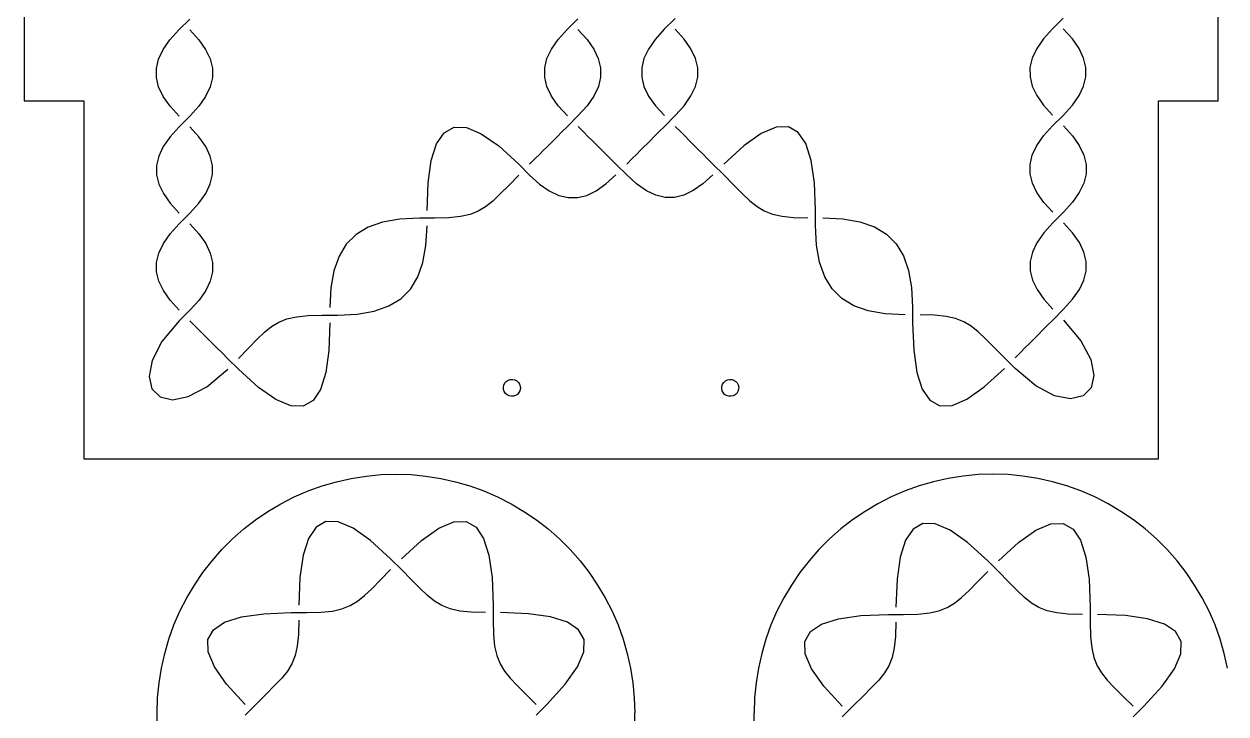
# Model space of a CAD drawing. Extents: x -112 to 112, y -170 to 170.
# Drawn here: x -111.8 to 0.1, y 40.9 to 105.1 of the extents above; entities that cross this region are included whole.
import ezdxf

# ---------------------------------------------------------------- set-up
doc = ezdxf.new("R2010")
doc.units = 0
doc.header["$MEASUREMENT"] = 0
doc.layers.get('0').update_dxf_attribs({"linetype": 'CONTINUOUS'})

msp = doc.modelspace()

# ---------------------------------------------------------------- linework, layer by layer
for p, q in [((-111.76, 120.18), (-111.76, 97.95)), ((-0.64, 97.95), (-0.64, 120.18)), ((-97.35, 104.55), (-96.35, 105.55)), ((-61.21, 104.59), (-60.22, 105.59)), ((-51.18, 105.6), (-52.18, 104.6)), ((-15.05, 105.63), (-16.04, 104.63)), ((-98.19, 103.62), (-97.35, 104.55)), ((-96.35, 104.55), (-95.51, 103.62)), ((-62.05, 103.66), (-61.21, 104.59)), ((-60.21, 104.59), (-59.37, 103.66)), ((-52.18, 104.6), (-53.02, 103.66)), ((-50.34, 103.67), (-51.18, 104.6)), ((-16.04, 104.63), (-16.89, 103.7)), ((-14.2, 103.71), (-15.05, 104.63)), ((-98.82, 102.71), (-98.19, 103.62)), ((-95.51, 103.62), (-94.87, 102.72)), ((-62.68, 102.75), (-62.05, 103.66)), ((-59.37, 103.66), (-58.74, 102.76)), ((-53.02, 103.66), (-53.65, 102.76)), ((-49.71, 102.77), (-50.34, 103.67)), ((-16.89, 103.7), (-17.52, 102.8)), ((-13.57, 102.8), (-14.2, 103.71)), ((-99.45, 100.96), (-99.24, 101.83)), ((-99.24, 101.83), (-98.82, 102.71)), ((-94.87, 102.72), (-94.45, 101.84)), ((-94.45, 101.84), (-94.24, 100.97)), ((-63.31, 101), (-63.1, 101.87)), ((-63.1, 101.87), (-62.68, 102.75)), ((-58.74, 102.76), (-58.32, 101.88)), ((-58.32, 101.88), (-58.11, 101.01)), ((-54.07, 101.88), (-54.28, 101.01)), ((-53.65, 102.76), (-54.07, 101.88)), ((-49.28, 101.88), (-49.71, 102.77)), ((-49.07, 101.01), (-49.28, 101.88)), ((-17.94, 101.92), (-18.15, 101.05)), ((-17.52, 102.8), (-17.94, 101.92)), ((-13.15, 101.92), (-13.57, 102.8)), ((-12.94, 101.05), (-13.15, 101.92)), ((-99.45, 100.1), (-99.45, 100.96)), ((-94.24, 100.97), (-94.24, 100.1)), ((-63.31, 100.13), (-63.31, 101)), ((-58.11, 101.01), (-58.11, 100.14)), ((-54.28, 101.01), (-54.28, 100.14)), ((-49.07, 100.15), (-49.07, 101.01)), ((-18.15, 101.05), (-18.14, 100.18)), ((-12.94, 100.19), (-12.94, 101.05)), ((-99.24, 99.23), (-99.45, 100.1)), ((-94.24, 100.1), (-94.45, 99.23)), ((-63.1, 99.26), (-63.31, 100.13)), ((-58.11, 100.14), (-58.31, 99.27)), ((-54.28, 100.14), (-54.07, 99.27)), ((-49.28, 99.28), (-49.07, 100.15)), ((-18.14, 100.18), (-17.93, 99.31)), ((-13.15, 99.32), (-12.94, 100.19)), ((-98.81, 98.34), (-99.24, 99.23)), ((-94.45, 99.23), (-94.87, 98.35)), ((-62.68, 98.38), (-63.1, 99.26)), ((-58.31, 99.27), (-58.73, 98.39)), ((-54.07, 99.27), (-53.65, 98.39)), ((-49.7, 98.4), (-49.28, 99.28)), ((-17.93, 99.31), (-17.51, 98.43)), ((-13.57, 98.43), (-13.15, 99.32)), ((-111.76, 97.95), (-106.21, 97.95)), ((-106.21, 97.95), (-106.21, 64.61)), ((-98.18, 97.44), (-98.81, 98.34)), ((-97.34, 96.51), (-98.18, 97.44)), ((-95.5, 97.45), (-96.34, 96.51)), ((-94.87, 98.35), (-95.5, 97.45)), ((-62.05, 97.48), (-62.68, 98.38)), ((-61.2, 96.55), (-62.05, 97.48)), ((-59.37, 97.48), (-60.21, 96.55)), ((-58.73, 98.39), (-59.37, 97.48)), ((-53.65, 98.39), (-53.01, 97.49)), ((-53.01, 97.49), (-52.17, 96.56)), ((-51.17, 96.56), (-50.33, 97.49)), ((-50.33, 97.49), (-49.7, 98.4)), ((-17.51, 98.43), (-16.88, 97.53)), ((-16.88, 97.53), (-16.04, 96.6)), ((-15.04, 96.6), (-14.2, 97.53)), ((-14.2, 97.53), (-13.57, 98.43)), ((-6.2, 64.61), (-6.2, 97.95)), ((-6.2, 97.95), (-0.64, 97.95)), ((-96.34, 96.51), (-97.34, 95.52)), ((-60.21, 96.55), (-61.2, 95.55)), ((-52.17, 95.56), (-51.17, 96.56)), ((-16.04, 95.6), (-15.04, 96.6)), ((-97.34, 95.52), (-98.18, 94.58)), ((-95.5, 94.59), (-96.34, 95.52)), ((-72.66, 94.97), (-71.74, 95.48)), ((-71.74, 95.48), (-70.59, 95.45)), ((-70.59, 95.45), (-69.21, 94.87)), ((-61.2, 95.55), (-61.73, 95.03)), ((-59.68, 95.03), (-60.2, 95.55)), ((-52.7, 95.04), (-52.17, 95.56)), ((-51.17, 95.56), (-50.64, 95.04)), ((-41.78, 95.48), (-43.16, 94.9)), ((-40.63, 95.51), (-41.78, 95.48)), ((-39.71, 95), (-40.63, 95.51)), ((-16.88, 94.67), (-16.04, 95.6)), ((-15.04, 95.6), (-14.19, 94.67)), ((-98.18, 94.58), (-98.81, 93.68)), ((-94.86, 93.69), (-95.5, 94.59)), ((-73.37, 93.93), (-72.66, 94.97)), ((-69.21, 94.87), (-67.59, 93.74)), ((-62.5, 94.25), (-62.81, 93.94)), ((-62.15, 94.6), (-62.5, 94.25)), ((-61.73, 95.03), (-62.15, 94.6)), ((-59.25, 94.6), (-59.68, 95.03)), ((-58.9, 94.25), (-59.25, 94.6)), ((-58.59, 93.94), (-58.9, 94.25)), ((-53.78, 93.95), (-53.47, 94.26)), ((-53.47, 94.26), (-53.12, 94.61)), ((-53.12, 94.61), (-52.7, 95.04)), ((-50.64, 95.04), (-50.22, 94.61)), ((-50.22, 94.61), (-49.87, 94.26)), ((-49.87, 94.26), (-49.56, 93.95)), ((-43.16, 94.9), (-44.78, 93.76)), ((-39, 93.96), (-39.71, 95)), ((-17.51, 93.77), (-16.88, 94.67)), ((-14.19, 94.67), (-13.56, 93.77)), ((-98.81, 93.68), (-99.23, 92.8)), ((-94.44, 92.8), (-94.86, 93.69)), ((-73.86, 92.37), (-73.37, 93.93)), ((-67.59, 93.74), (-65.72, 92.03)), ((-63.77, 92.98), (-64.19, 92.56)), ((-63.42, 93.34), (-63.77, 92.98)), ((-63.11, 93.64), (-63.42, 93.34)), ((-62.81, 93.94), (-63.11, 93.64)), ((-58.3, 93.65), (-58.59, 93.94)), ((-57.99, 93.34), (-58.3, 93.65)), ((-57.63, 92.99), (-57.99, 93.34)), ((-57.21, 92.56), (-57.63, 92.99)), ((-55.16, 92.57), (-54.73, 92.99)), ((-54.73, 92.99), (-54.38, 93.34)), ((-54.38, 93.34), (-54.07, 93.65)), ((-54.07, 93.65), (-53.78, 93.95)), ((-49.56, 93.95), (-49.26, 93.66)), ((-49.26, 93.66), (-48.95, 93.35)), ((-48.95, 93.35), (-48.6, 93)), ((-48.6, 93), (-48.18, 92.57)), ((-44.78, 93.76), (-46.65, 92.05)), ((-38.5, 92.4), (-39, 93.96)), ((-18.14, 92.01), (-17.93, 92.88)), ((-17.93, 92.88), (-17.51, 93.77)), ((-13.56, 93.77), (-13.14, 92.89)), ((-13.14, 92.89), (-12.93, 92.02)), ((-99.23, 92.8), (-99.44, 91.93)), ((-99.44, 91.93), (-99.44, 91.06)), ((-94.23, 91.93), (-94.44, 92.8)), ((-94.23, 91.07), (-94.23, 91.93)), ((-74.16, 90.3), (-73.86, 92.37)), ((-65.72, 92.03), (-64.72, 91.03)), ((-64.19, 92.56), (-64.72, 92.03)), ((-56.68, 92.04), (-57.21, 92.56)), ((-55.68, 91.04), (-56.68, 92.04)), ((-55.68, 92.04), (-55.16, 92.57)), ((-48.18, 92.57), (-47.65, 92.05)), ((-47.65, 92.05), (-46.65, 91.05)), ((-38.21, 90.32), (-38.5, 92.4)), ((-18.13, 91.15), (-18.14, 92.01)), ((-12.93, 92.02), (-12.93, 91.15)), ((-99.44, 91.06), (-99.23, 90.19)), ((-94.44, 90.2), (-94.23, 91.07)), ((-65.72, 91.03), (-66.66, 90.07)), ((-64.72, 91.03), (-63.79, 90.19)), ((-57.61, 90.2), (-56.68, 91.04)), ((-54.75, 90.2), (-55.68, 91.04)), ((-47.65, 91.05), (-48.58, 90.21)), ((-46.65, 91.05), (-45.71, 90.1)), ((-17.92, 90.28), (-18.13, 91.15)), ((-12.93, 91.15), (-13.14, 90.28)), ((-99.23, 90.19), (-98.8, 89.31)), ((-94.86, 89.31), (-94.44, 90.2)), ((-74.26, 87.72), (-74.16, 90.3)), ((-66.66, 90.07), (-67.45, 89.27)), ((-63.79, 90.19), (-62.88, 89.56)), ((-62.88, 89.56), (-62, 89.14)), ((-59.39, 89.14), (-58.51, 89.57)), ((-58.51, 89.57), (-57.61, 90.2)), ((-53.85, 89.57), (-54.75, 90.2)), ((-52.97, 89.15), (-53.85, 89.57)), ((-49.48, 89.58), (-50.36, 89.15)), ((-48.58, 90.21), (-49.48, 89.58)), ((-45.71, 90.1), (-44.91, 89.29)), ((-38.11, 87.75), (-38.21, 90.32)), ((-17.5, 89.4), (-17.92, 90.28)), ((-13.14, 90.28), (-13.56, 89.4)), ((-98.8, 89.31), (-98.17, 88.41)), ((-98.17, 88.41), (-97.33, 87.48)), ((-96.33, 87.48), (-95.49, 88.41)), ((-95.49, 88.41), (-94.86, 89.31)), ((-68.15, 88.6), (-68.81, 88.07)), ((-67.45, 89.27), (-68.15, 88.6)), ((-62, 89.14), (-61.13, 88.93)), ((-61.13, 88.93), (-60.26, 88.93)), ((-60.26, 88.93), (-59.39, 89.14)), ((-52.1, 88.94), (-52.97, 89.15)), ((-51.23, 88.94), (-52.1, 88.94)), ((-50.36, 89.15), (-51.23, 88.94)), ((-44.91, 89.29), (-44.21, 88.63)), ((-44.21, 88.63), (-43.55, 88.1)), ((-16.87, 88.49), (-17.5, 89.4)), ((-16.03, 87.56), (-16.87, 88.49)), ((-14.19, 88.5), (-15.03, 87.57)), ((-13.56, 89.4), (-14.19, 88.5)), ((-97.33, 86.48), (-96.33, 87.48)), ((-70.26, 87.36), (-71.15, 87.16)), ((-69.5, 87.66), (-70.26, 87.36)), ((-68.81, 88.07), (-69.5, 87.66)), ((-43.55, 88.1), (-42.87, 87.69)), ((-42.87, 87.69), (-42.11, 87.39)), ((-42.11, 87.39), (-41.22, 87.19)), ((-38.11, 86.34), (-38.11, 87.75)), ((-15.03, 87.57), (-16.03, 86.57)), ((-98.17, 85.55), (-97.33, 86.48)), ((-96.33, 86.48), (-95.49, 85.55)), ((-79.74, 86.17), (-80.87, 85.49)), ((-78.39, 86.65), (-79.74, 86.17)), ((-76.8, 86.93), (-78.39, 86.65)), ((-74.97, 87.02), (-76.8, 86.93)), ((-73.55, 87.02), (-74.97, 87.02)), ((-74.36, 84.47), (-74.26, 86.31)), ((-72.23, 87.05), (-73.55, 87.02)), ((-71.15, 87.16), (-72.23, 87.05)), ((-41.22, 87.19), (-40.14, 87.08)), ((-40.14, 87.08), (-38.82, 87.04)), ((-38.02, 84.5), (-38.11, 86.34)), ((-37.41, 87.04), (-35.57, 86.95)), ((-35.57, 86.95), (-33.98, 86.67)), ((-33.98, 86.67), (-32.63, 86.2)), ((-32.63, 86.2), (-31.51, 85.52)), ((-16.03, 86.57), (-16.87, 85.64)), ((-14.18, 85.64), (-15.03, 86.57)), ((-98.8, 84.65), (-98.17, 85.55)), ((-95.49, 85.55), (-94.85, 84.65)), ((-80.87, 85.49), (-81.77, 84.59)), ((-31.51, 85.52), (-30.61, 84.62)), ((-16.87, 85.64), (-17.5, 84.73)), ((-13.55, 84.74), (-14.18, 85.64)), ((-99.22, 83.77), (-98.8, 84.65)), ((-94.85, 84.65), (-94.43, 83.77)), ((-81.77, 84.59), (-82.45, 83.47)), ((-74.64, 82.89), (-74.36, 84.47)), ((-37.73, 82.91), (-38.02, 84.5)), ((-30.61, 84.62), (-29.92, 83.5)), ((-17.5, 84.73), (-17.92, 83.85)), ((-13.13, 83.85), (-13.55, 84.74)), ((-99.43, 82.89), (-99.22, 83.77)), ((-99.43, 82.03), (-99.43, 82.89)), ((-94.43, 83.77), (-94.22, 82.9)), ((-94.22, 82.9), (-94.22, 82.03)), ((-82.45, 83.47), (-82.93, 82.12)), ((-75.12, 81.54), (-74.64, 82.89)), ((-37.25, 81.56), (-37.73, 82.91)), ((-29.92, 83.5), (-29.44, 82.15)), ((-17.92, 83.85), (-18.13, 82.98)), ((-18.13, 82.98), (-18.13, 82.11)), ((-12.92, 82.99), (-13.13, 83.85)), ((-12.92, 82.12), (-12.92, 82.99)), ((-99.22, 81.16), (-99.43, 82.03)), ((-94.22, 82.03), (-94.43, 81.16)), ((-82.93, 82.12), (-83.21, 80.53)), ((-29.44, 82.15), (-29.16, 80.56)), ((-18.13, 82.11), (-17.91, 81.24)), ((-13.13, 81.25), (-12.92, 82.12)), ((-98.79, 80.28), (-99.22, 81.16)), ((-94.43, 81.16), (-94.85, 80.28)), ((-75.8, 80.42), (-75.12, 81.54)), ((-36.57, 80.44), (-37.25, 81.56)), ((-29.16, 80.56), (-29.07, 78.72)), ((-17.91, 81.24), (-17.49, 80.36)), ((-13.55, 80.37), (-13.13, 81.25)), ((-98.16, 79.38), (-98.79, 80.28)), ((-94.85, 80.28), (-95.48, 79.38)), ((-83.21, 80.53), (-83.3, 78.7)), ((-77.82, 78.84), (-76.7, 79.52)), ((-76.7, 79.52), (-75.8, 80.42)), ((-35.67, 79.55), (-36.57, 80.44)), ((-34.55, 78.86), (-35.67, 79.55)), ((-17.49, 80.36), (-16.86, 79.46)), ((-16.86, 79.46), (-16.02, 78.53)), ((-15.02, 78.53), (-14.18, 79.46)), ((-14.18, 79.46), (-13.55, 80.37)), ((-97.32, 78.45), (-98.16, 79.38)), ((-96.32, 78.45), (-97.32, 77.45)), ((-95.48, 79.38), (-96.32, 78.45)), ((-80.76, 78.08), (-79.17, 78.36)), ((-79.17, 78.36), (-77.82, 78.84)), ((-33.2, 78.39), (-34.55, 78.86)), ((-31.61, 78.11), (-33.2, 78.39)), ((-29.07, 78.72), (-29.07, 77.31)), ((-16.02, 77.53), (-15.02, 78.53)), ((-97.32, 77.45), (-98.94, 75.52)), ((-95.8, 76.93), (-96.32, 77.45)), ((-88.74, 76.92), (-88.06, 77.34)), ((-88.06, 77.34), (-87.3, 77.64)), ((-87.3, 77.64), (-86.41, 77.84)), ((-86.41, 77.84), (-85.33, 77.95)), ((-85.33, 77.95), (-84.01, 77.99)), ((-84.01, 77.99), (-82.6, 77.99)), ((-83.3, 77.28), (-83.4, 74.71)), ((-82.6, 77.99), (-80.76, 78.08)), ((-29.77, 78.02), (-31.61, 78.11)), ((-29.07, 77.31), (-28.97, 74.74)), ((-27.04, 77.99), (-28.36, 78.02)), ((-25.96, 77.87), (-27.04, 77.99)), ((-25.07, 77.67), (-25.96, 77.87)), ((-24.31, 77.37), (-25.07, 77.67)), ((-23.63, 76.96), (-24.31, 77.37)), ((-16.54, 77.01), (-16.02, 77.53)), ((-15.02, 77.53), (-13.4, 75.61)), ((-95.37, 76.5), (-95.8, 76.93)), ((-95.02, 76.15), (-95.37, 76.5)), ((-94.72, 75.84), (-95.02, 76.15)), ((-90.09, 75.72), (-89.4, 76.39)), ((-89.4, 76.39), (-88.74, 76.92)), ((-22.97, 76.43), (-23.63, 76.96)), ((-22.27, 75.77), (-22.97, 76.43)), ((-17.63, 75.92), (-17.32, 76.23)), ((-17.32, 76.23), (-16.97, 76.58)), ((-16.97, 76.58), (-16.54, 77.01)), ((-98.94, 75.52), (-99.85, 73.77)), ((-94.43, 75.55), (-94.72, 75.84)), ((-94.12, 75.24), (-94.43, 75.55)), ((-93.77, 74.89), (-94.12, 75.24)), ((-90.88, 74.91), (-90.09, 75.72)), ((-21.47, 74.97), (-22.27, 75.77)), ((-20.53, 74.01), (-21.47, 74.97)), ((-19.01, 74.54), (-18.58, 74.96)), ((-18.58, 74.96), (-18.23, 75.32)), ((-18.23, 75.32), (-17.92, 75.62)), ((-17.92, 75.62), (-17.63, 75.92)), ((-13.4, 75.61), (-12.48, 73.86)), ((-93.34, 74.47), (-93.77, 74.89)), ((-92.82, 73.95), (-93.34, 74.47)), ((-91.82, 72.96), (-92.82, 73.95)), ((-91.82, 73.95), (-90.88, 74.91)), ((-83.4, 74.71), (-83.68, 72.64)), ((-28.97, 74.74), (-28.68, 72.66)), ((-19.53, 73.01), (-20.53, 74.01)), ((-19.53, 74.01), (-19.01, 74.54)), ((-12.48, 73.86), (-12.19, 72.37)), ((-99.85, 73.77), (-100.13, 72.28)), ((-94.74, 71.32), (-92.81, 72.95)), ((-89.94, 71.26), (-91.82, 72.96)), ((-22.4, 71.3), (-20.53, 73.01)), ((-17.6, 71.4), (-19.53, 73.01)), ((-100.13, 72.28), (-99.86, 71.13)), ((-83.68, 72.64), (-84.17, 71.07)), ((-67.11, 71.48), (-67.02, 71.67)), ((-67.02, 71.67), (-66.88, 71.82)), ((-66.88, 71.82), (-66.7, 71.93)), ((-66.7, 71.93), (-66.51, 72)), ((-66.51, 72), (-66.3, 72.01)), ((-66.3, 72.01), (-66.1, 71.97)), ((-66.1, 71.97), (-65.91, 71.87)), ((-65.91, 71.87), (-65.76, 71.73)), ((-65.76, 71.73), (-65.65, 71.56)), ((-46.76, 71.56), (-46.65, 71.73)), ((-46.65, 71.73), (-46.49, 71.87)), ((-46.49, 71.87), (-46.31, 71.97)), ((-46.31, 71.97), (-46.11, 72.01)), ((-46.11, 72.01), (-45.9, 72)), ((-45.9, 72), (-45.7, 71.94)), ((-45.7, 71.94), (-45.53, 71.82)), ((-45.53, 71.82), (-45.39, 71.67)), ((-45.39, 71.67), (-45.29, 71.49)), ((-28.68, 72.66), (-28.18, 71.1)), ((-12.19, 72.37), (-12.46, 71.22)), ((-99.86, 71.13), (-99.11, 70.38)), ((-96.48, 70.4), (-94.74, 71.32)), ((-88.32, 70.12), (-89.94, 71.26)), ((-84.17, 71.07), (-84.87, 70.03)), ((-67.15, 71.28), (-67.11, 71.48)), ((-67.14, 71.07), (-67.15, 71.28)), ((-67.08, 70.88), (-67.14, 71.07)), ((-66.97, 70.7), (-67.08, 70.88)), ((-66.81, 70.56), (-66.97, 70.7)), ((-66.63, 70.47), (-66.81, 70.56)), ((-66.02, 70.5), (-66.22, 70.44)), ((-65.85, 70.61), (-66.02, 70.5)), ((-65.71, 70.77), (-65.85, 70.61)), ((-65.61, 70.95), (-65.71, 70.77)), ((-65.65, 71.56), (-65.58, 71.36)), ((-65.57, 71.16), (-65.61, 70.95)), ((-65.58, 71.36), (-65.57, 71.16)), ((-46.83, 71.15), (-46.82, 71.36)), ((-46.79, 70.95), (-46.83, 71.15)), ((-46.82, 71.36), (-46.76, 71.56)), ((-46.69, 70.77), (-46.79, 70.95)), ((-46.56, 70.61), (-46.69, 70.77)), ((-46.38, 70.5), (-46.56, 70.61)), ((-46.18, 70.44), (-46.38, 70.5)), ((-45.77, 70.47), (-45.98, 70.43)), ((-45.59, 70.57), (-45.77, 70.47)), ((-45.44, 70.7), (-45.59, 70.57)), ((-45.32, 70.88), (-45.44, 70.7)), ((-45.26, 71.08), (-45.32, 70.88)), ((-45.29, 71.49), (-45.25, 71.28)), ((-45.25, 71.28), (-45.26, 71.08)), ((-28.18, 71.1), (-27.47, 70.06)), ((-24.02, 70.16), (-22.4, 71.3)), ((-15.85, 70.48), (-17.6, 71.4)), ((-14.36, 70.2), (-15.85, 70.48)), ((-12.46, 71.22), (-13.21, 70.47)), ((-99.11, 70.38), (-97.96, 70.11)), ((-97.96, 70.11), (-96.48, 70.4)), ((-86.93, 69.55), (-88.32, 70.12)), ((-85.79, 69.52), (-86.93, 69.55)), ((-84.87, 70.03), (-85.79, 69.52)), ((-66.42, 70.43), (-66.63, 70.47)), ((-66.22, 70.44), (-66.42, 70.43)), ((-45.98, 70.43), (-46.18, 70.44)), ((-27.47, 70.06), (-26.55, 69.55)), ((-26.55, 69.55), (-25.4, 69.58)), ((-25.4, 69.58), (-24.02, 70.16)), ((-13.21, 70.47), (-14.36, 70.2)), ((-106.21, 64.61), (-6.2, 64.61)), ((-82.68, 62.48), (-81.31, 62.79)), ((-81.31, 62.79), (-79.93, 63)), ((-79.93, 63), (-78.54, 63.14)), ((-78.54, 63.14), (-77.15, 63.18)), ((-77.15, 63.18), (-75.75, 63.14)), ((-75.75, 63.14), (-74.36, 63)), ((-74.36, 63), (-72.98, 62.79)), ((-72.98, 62.79), (-71.62, 62.48)), ((-25.75, 62.79), (-27.11, 62.48)), ((-24.37, 63), (-25.75, 62.79)), ((-22.98, 63.14), (-24.37, 63)), ((-21.59, 63.18), (-22.98, 63.14)), ((-20.19, 63.14), (-21.59, 63.18)), ((-18.8, 63), (-20.19, 63.14)), ((-17.42, 62.79), (-18.8, 63)), ((-16.06, 62.48), (-17.42, 62.79)), ((-86.61, 61.06), (-85.33, 61.62)), ((-85.33, 61.62), (-84.02, 62.09)), ((-84.02, 62.09), (-82.68, 62.48)), ((-71.62, 62.48), (-70.28, 62.09)), ((-70.28, 62.09), (-68.97, 61.62)), ((-68.97, 61.62), (-67.69, 61.06)), ((-29.77, 61.62), (-31.05, 61.06)), ((-28.45, 62.09), (-29.77, 61.62)), ((-27.11, 62.48), (-28.45, 62.09)), ((-14.72, 62.09), (-16.06, 62.48)), ((-13.4, 61.62), (-14.72, 62.09)), ((-12.12, 61.06), (-13.4, 61.62)), ((-89.06, 59.72), (-87.86, 60.43)), ((-87.86, 60.43), (-86.61, 61.06)), ((-67.69, 61.06), (-66.44, 60.43)), ((-66.44, 60.43), (-65.24, 59.72)), ((-32.29, 60.43), (-33.49, 59.72)), ((-31.05, 61.06), (-32.29, 60.43)), ((-10.88, 60.43), (-12.12, 61.06)), ((-9.68, 59.72), (-10.88, 60.43)), ((-90.21, 58.94), (-89.06, 59.72)), ((-65.24, 59.72), (-64.08, 58.94)), ((-33.49, 59.72), (-34.65, 58.94)), ((-8.52, 58.94), (-9.68, 59.72)), ((-91.31, 58.08), (-90.21, 58.94)), ((-84.59, 58.25), (-85.3, 57.2)), ((-83.67, 58.76), (-84.59, 58.25)), ((-82.52, 58.73), (-83.67, 58.76)), ((-81.14, 58.15), (-82.52, 58.73)), ((-73.16, 58.15), (-71.77, 58.73)), ((-71.77, 58.73), (-70.63, 58.76)), ((-70.63, 58.76), (-69.7, 58.25)), ((-69.7, 58.25), (-69, 57.2)), ((-64.08, 58.94), (-62.98, 58.08)), ((-34.65, 58.94), (-35.75, 58.08)), ((-28.11, 58.58), (-29.03, 58.07)), ((-26.96, 58.55), (-28.11, 58.58)), ((-25.58, 57.97), (-26.96, 58.55)), ((-17.59, 57.97), (-16.21, 58.55)), ((-16.21, 58.55), (-15.06, 58.58)), ((-15.06, 58.58), (-14.14, 58.07)), ((-7.42, 58.08), (-8.52, 58.94)), ((-93.35, 56.17), (-92.36, 57.16)), ((-92.36, 57.16), (-91.31, 58.08)), ((-85.3, 57.2), (-85.79, 55.64)), ((-79.52, 57.01), (-81.14, 58.15)), ((-74.78, 57.01), (-73.16, 58.15)), ((-69, 57.2), (-68.5, 55.64)), ((-62.98, 58.08), (-61.93, 57.16)), ((-61.93, 57.16), (-60.95, 56.17)), ((-36.8, 57.16), (-37.79, 56.17)), ((-35.75, 58.08), (-36.8, 57.16)), ((-29.03, 58.07), (-29.74, 57.03)), ((-23.95, 56.83), (-25.58, 57.97)), ((-19.22, 56.83), (-17.59, 57.97)), ((-14.14, 58.07), (-13.43, 57.03)), ((-6.37, 57.16), (-7.42, 58.08)), ((-5.38, 56.17), (-6.37, 57.16)), ((-94.27, 55.12), (-93.35, 56.17)), ((-77.65, 55.3), (-79.52, 57.01)), ((-76.65, 55.3), (-74.78, 57.01)), ((-60.95, 56.17), (-60.02, 55.12)), ((-37.79, 56.17), (-38.71, 55.12)), ((-29.74, 57.03), (-30.23, 55.46)), ((-22.08, 55.12), (-23.95, 56.83)), ((-21.09, 55.12), (-19.22, 56.83)), ((-13.43, 57.03), (-12.94, 55.46)), ((-4.46, 55.12), (-5.38, 56.17)), ((-95.13, 54.02), (-94.27, 55.12)), ((-85.79, 55.64), (-86.09, 53.57)), ((-76.65, 54.3), (-77.65, 55.3)), ((-68.5, 55.64), (-68.21, 53.57)), ((-60.02, 55.12), (-59.17, 54.02)), ((-38.71, 55.12), (-39.57, 54.02)), ((-30.23, 55.46), (-30.52, 53.39)), ((-21.09, 54.13), (-22.08, 55.12)), ((-12.94, 55.46), (-12.65, 53.39)), ((-3.61, 54.02), (-4.46, 55.12)), ((-95.91, 52.86), (-95.13, 54.02)), ((-78.59, 53.35), (-77.65, 54.3)), ((-75.71, 53.35), (-76.65, 54.3)), ((-59.17, 54.02), (-58.38, 52.86)), ((-39.57, 54.02), (-40.35, 52.86)), ((-23.03, 53.17), (-22.08, 54.13)), ((-20.14, 53.17), (-21.09, 54.13)), ((-2.82, 52.86), (-3.61, 54.02)), ((-96.62, 51.66), (-95.91, 52.86)), ((-86.09, 53.57), (-86.18, 50.99)), ((-79.38, 52.54), (-78.59, 53.35)), ((-74.91, 52.54), (-75.71, 53.35)), ((-68.21, 53.57), (-68.11, 50.99)), ((-58.38, 52.86), (-57.67, 51.66)), ((-40.35, 52.86), (-41.06, 51.66)), ((-30.52, 53.39), (-30.62, 50.81)), ((-23.82, 52.36), (-23.03, 53.17)), ((-19.35, 52.36), (-20.14, 53.17)), ((-12.65, 53.39), (-12.55, 50.81)), ((-2.11, 51.66), (-2.82, 52.86)), ((-97.26, 50.42), (-96.62, 51.66)), ((-80.74, 51.35), (-80.08, 51.88)), ((-80.08, 51.88), (-79.38, 52.54)), ((-74.21, 51.88), (-74.91, 52.54)), ((-73.55, 51.35), (-74.21, 51.88)), ((-57.67, 51.66), (-57.04, 50.42)), ((-41.06, 51.66), (-41.7, 50.42)), ((-25.18, 51.17), (-24.52, 51.7)), ((-24.52, 51.7), (-23.82, 52.36)), ((-18.65, 51.7), (-19.35, 52.36)), ((-17.99, 51.17), (-18.65, 51.7)), ((-1.48, 50.42), (-2.11, 51.66)), ((-97.81, 49.14), (-97.26, 50.42)), ((-84.15, 50.32), (-83.07, 50.44)), ((-83.07, 50.44), (-82.18, 50.64)), ((-82.18, 50.64), (-81.42, 50.94)), ((-81.42, 50.94), (-80.74, 51.35)), ((-72.87, 50.94), (-73.55, 51.35)), ((-72.11, 50.64), (-72.87, 50.94)), ((-71.22, 50.44), (-72.11, 50.64)), ((-70.15, 50.32), (-71.22, 50.44)), ((-68.11, 50.99), (-68.11, 49.58)), ((-57.04, 50.42), (-56.48, 49.14)), ((-41.7, 50.42), (-42.25, 49.14)), ((-27.51, 50.26), (-26.62, 50.46)), ((-26.62, 50.46), (-25.86, 50.76)), ((-25.86, 50.76), (-25.18, 51.17)), ((-17.31, 50.76), (-17.99, 51.17)), ((-16.55, 50.46), (-17.31, 50.76)), ((-15.66, 50.26), (-16.55, 50.46)), ((-12.55, 50.81), (-12.55, 49.4)), ((-0.92, 49.14), (-1.48, 50.42)), ((-94.14, 48.7), (-93.1, 49.4)), ((-93.1, 49.4), (-91.54, 49.9)), ((-91.54, 49.9), (-89.46, 50.19)), ((-89.46, 50.19), (-86.89, 50.29)), ((-86.89, 50.29), (-85.48, 50.29)), ((-86.18, 49.58), (-86.22, 48.26)), ((-85.48, 50.29), (-84.15, 50.32)), ((-68.82, 50.29), (-70.15, 50.32)), ((-68.11, 49.58), (-68.08, 48.26)), ((-64.83, 50.19), (-67.41, 50.29)), ((-62.76, 49.9), (-64.83, 50.19)), ((-61.2, 49.4), (-62.76, 49.9)), ((-60.15, 48.7), (-61.2, 49.4)), ((-38.58, 48.52), (-37.54, 49.23)), ((-37.54, 49.23), (-35.97, 49.72)), ((-35.97, 49.72), (-33.9, 50.01)), ((-33.9, 50.01), (-31.32, 50.11)), ((-31.32, 50.11), (-29.91, 50.11)), ((-30.62, 49.4), (-30.65, 48.08)), ((-29.91, 50.11), (-28.59, 50.14)), ((-28.59, 50.14), (-27.51, 50.26)), ((-14.58, 50.14), (-15.66, 50.26)), ((-13.26, 50.11), (-14.58, 50.14)), ((-12.55, 49.4), (-12.52, 48.08)), ((-9.27, 50.01), (-11.85, 50.11)), ((-7.2, 49.72), (-9.27, 50.01)), ((-5.63, 49.23), (-7.2, 49.72)), ((-4.59, 48.52), (-5.63, 49.23)), ((-98.29, 47.82), (-97.81, 49.14)), ((-94.65, 47.78), (-94.14, 48.7)), ((-86.22, 48.26), (-86.33, 47.18)), ((-68.08, 48.26), (-67.97, 47.18)), ((-59.64, 47.78), (-60.15, 48.7)), ((-56.48, 49.14), (-56.01, 47.82)), ((-42.25, 49.14), (-42.72, 47.82)), ((-39.09, 47.6), (-38.58, 48.52)), ((-4.08, 47.6), (-4.59, 48.52)), ((-0.45, 47.82), (-0.92, 49.14)), ((-98.67, 46.48), (-98.29, 47.82)), ((-94.62, 46.63), (-94.65, 47.78)), ((-86.33, 47.18), (-86.53, 46.29)), ((-67.97, 47.18), (-67.76, 46.29)), ((-59.67, 46.63), (-59.64, 47.78)), ((-56.01, 47.82), (-55.62, 46.48)), ((-42.72, 47.82), (-43.11, 46.48)), ((-39.06, 46.45), (-39.09, 47.6)), ((-30.77, 47), (-30.97, 46.11)), ((-30.65, 48.08), (-30.77, 47)), ((-12.52, 48.08), (-12.4, 47)), ((-12.4, 47), (-12.2, 46.11)), ((-4.11, 46.45), (-4.08, 47.6)), ((-0.06, 46.48), (-0.45, 47.82)), ((-98.98, 45.12), (-98.67, 46.48)), ((-94.04, 45.24), (-94.62, 46.63)), ((-86.53, 46.29), (-86.83, 45.53)), ((-67.76, 46.29), (-67.46, 45.53)), ((-60.25, 45.24), (-59.67, 46.63)), ((-55.62, 46.48), (-55.32, 45.12)), ((-43.11, 46.48), (-43.42, 45.12)), ((-38.48, 45.07), (-39.06, 46.45)), ((-30.97, 46.11), (-31.27, 45.35)), ((-12.2, 46.11), (-11.9, 45.35)), ((-4.69, 45.07), (-4.11, 46.45)), ((0.25, 45.12), (-0.06, 46.48)), ((-99.2, 43.74), (-98.98, 45.12)), ((-92.91, 43.62), (-94.04, 45.24)), ((-87.24, 44.85), (-87.78, 44.19)), ((-86.83, 45.53), (-87.24, 44.85)), ((-67.46, 45.53), (-67.05, 44.85)), ((-67.05, 44.85), (-66.52, 44.19)), ((-61.39, 43.62), (-60.25, 45.24)), ((-55.32, 45.12), (-55.1, 43.74)), ((-43.42, 45.12), (-43.64, 43.74)), ((-37.34, 43.44), (-38.48, 45.07)), ((-31.27, 45.35), (-31.68, 44.67)), ((-11.9, 45.35), (-11.49, 44.67)), ((-5.83, 43.44), (-4.69, 45.07)), ((-99.33, 42.35), (-99.2, 43.74)), ((-87.78, 44.19), (-88.44, 43.49)), ((-66.52, 44.19), (-65.86, 43.49)), ((-55.1, 43.74), (-54.97, 42.35)), ((-43.64, 43.74), (-43.77, 42.35)), ((-32.21, 44.01), (-32.88, 43.31)), ((-31.68, 44.67), (-32.21, 44.01)), ((-11.49, 44.67), (-10.96, 44.01)), ((-10.96, 44.01), (-10.3, 43.31)), ((-91.2, 41.75), (-92.91, 43.62)), ((-89.24, 42.7), (-90.2, 41.75)), ((-88.44, 43.49), (-89.24, 42.7)), ((-65.86, 43.49), (-65.05, 42.7)), ((-65.05, 42.7), (-64.1, 41.75)), ((-63.1, 41.75), (-61.39, 43.62)), ((-35.64, 41.57), (-37.34, 43.44)), ((-33.68, 42.52), (-34.64, 41.57)), ((-32.88, 43.31), (-33.68, 42.52)), ((-10.3, 43.31), (-9.49, 42.52)), ((-9.49, 42.52), (-8.53, 41.57)), ((-7.54, 41.57), (-5.83, 43.44)), ((-99.37, 40.95), (-99.33, 42.35)), ((-90.2, 41.75), (-91.2, 40.75)), ((-64.1, 40.75), (-63.1, 41.75)), ((-54.97, 42.35), (-54.92, 40.95)), ((-43.77, 42.35), (-43.81, 40.95)), ((-34.64, 41.57), (-35.64, 40.58)), ((-8.53, 40.58), (-7.54, 41.57)), ((-99.37, 18.73), (-99.37, 40.95)), ((-54.92, -14.61), (-54.92, 40.95)), ((-43.81, -14.61), (-43.81, 40.95))]:
    msp.add_line(p, q)

doc.saveas('drawing.dxf')
